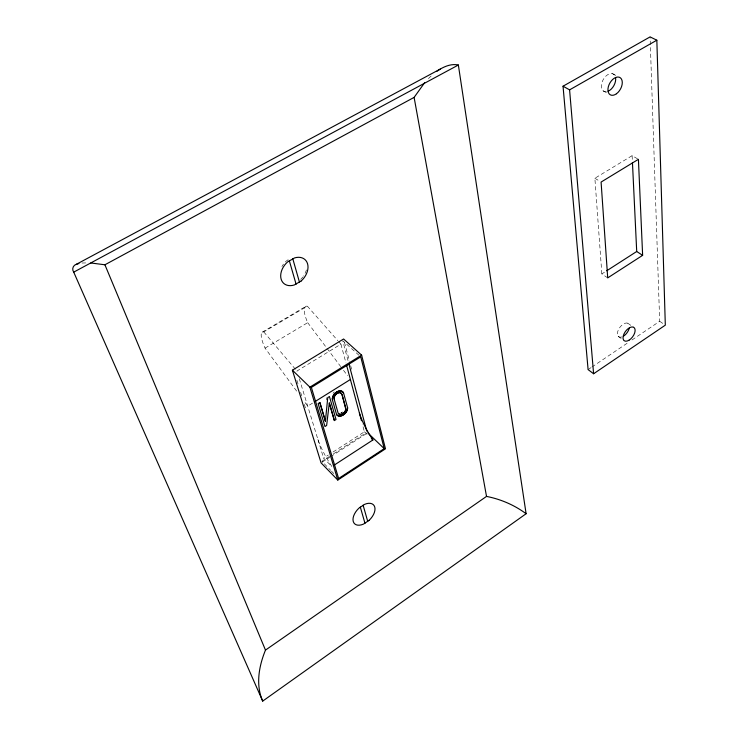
<?xml version="1.0" encoding="UTF-8"?>
<svg xmlns="http://www.w3.org/2000/svg" width="738" height="738" viewBox="0 0 738 738"><rect width="100%" height="100%" fill="white"/><g stroke="black" fill="none" stroke-linecap="round" stroke-linejoin="round"><path stroke-width="0.55" stroke-dasharray="3.69 2.77" d="M326.334 399.941L326.574 397.69M428.437 78.588L432.33 74.907M288.18 259.702L286.501 260.901A15.941 11.55 -48.4 0 0 281.898 266.566M588.094 369.6L590.963 367.662M591.913 367.026L628.186 342.543M632.005 339.969L659.68 321.288L650.086 36.9M299.287 378.705L317.921 439.47A39.686 9.917 57.4 0 0 331.916 466.601L323.595 458.104L328.345 455.042M333.087 451.979L364.397 431.785L362.34 424.064M329.591 456.361L321.897 461.324L323.493 462.966M333.428 453.879L366.094 432.791M322.045 462.256L329.766 457.274M330.725 456.647L366.408 433.603M607.706 277.894L601.857 273.918L605.723 271.427M312.552 403.114L307.7 406.149L303.641 400.623M338.631 341.574L340.919 344.166L296.934 371.029L297.608 373.216M601.857 273.918L594.874 178.255L632.115 155.663L637.512 158.799M265.071 348.124L307.7 322.681A25.599 7.362 58.8 0 1 307.331 306.141L263.77 331.897A25.959 6.531 58.7 0 0 265.071 348.124L298.226 393.253M262.211 332.165L305.615 306.51M82.029 263.032L87.804 262.866M612.522 73.68L617.245 76.18M603.186 90.894L608.795 93.957M594.874 178.255L599.311 180.976M659.68 321.288L663.434 323.862M627.77 323.207L633.425 327.183M618.195 336.325L623.804 340.338M359.019 355.319L342.727 340.679L348.299 361.62M364.397 431.785L367.496 434.765M324.286 463.778L330.661 470.318M331.454 471.139L333.844 473.584M307.331 306.141L337.866 340.707M263.77 331.897L295.458 369.286M307.7 322.681L326.297 347.413M326.989 348.336L340.762 366.657M343.511 370.319L347.644 375.817M296.916 380.319L298.272 384.701M300.634 392.358L301.98 396.74M304.342 404.406L305.698 408.778M317.921 439.47L323.595 458.104M340.919 344.166L345.956 362.93M344.48 342.331L349.489 361.223M350.661 365.67L351.841 370.116M632.115 155.663L632.392 161.373M621.848 336.943A8.183 4.493 -53.8 0 1 617.429 333.198A8.183 4.493 -53.8 0 1 622.973 324.314A8.183 4.493 -53.8 0 1 629.302 325.024M606.285 91.743A9.871 6.116 -61.1 0 1 603.121 79.787A9.871 6.116 -61.1 0 1 614.966 75.756M306.371 269.923A15.941 11.55 -48.4 0 1 303.41 276.196M302.801 277.018A15.941 11.55 -48.4 0 1 300.735 279.333M333.041 393.317A6.817 4.456 -46.2 0 1 334.259 392.007M342.635 411.924L340.845 413.059A4.834 3.118 -46 0 0 342.616 411.933"/><path stroke-width="1.11" d="M345.845 409.406L341.971 394.276C339.581 389.876 333.078 395.31 334.166 399.166L338.225 413.455C340.984 416.177 345.31 412.459 345.873 409.406A4.834 3.118 -46.1 0 1 342.801 413.612A4.834 3.118 -46.1 0 1 338.668 413.953M347.616 407.754A6.882 4.437 -46.1 0 1 343.179 414.977A6.882 4.437 -46.1 0 1 336.629 414.71L332.469 400.125C331.021 394.673 340.153 387.063 343.613 393.142L347.616 407.754C347.782 412.643 340.855 418.889 336.657 414.701M325.393 421.278L327.755 397.588L329.443 396.537L336.021 419.525L334.369 420.568L329.296 402.994L326.639 425.475L324.978 426.536L318.152 403.585L319.877 402.524L325.421 421.269L319.849 402.524M526.111 513.731C514.46 505.078 500.761 499.192 486.526 496.406L265.486 650.104C258.955 665.971 255.477 684.882 262.7 701.1L526.111 513.731L458.363 65.018C452.043 63.597 445.623 65.922 440.217 69.095L76.365 264.305C72.961 265.274 71.641 269.305 73.717 272.137L262.7 701.1M90.829 262.977L104.916 264.785L414.11 97.388L424.627 82.721M593.601 373.76L665.316 325.154L656.838 40.203L650.086 36.9L563.039 86.208L588.094 369.6L593.601 373.76L569.588 89.861L563.039 86.208M437.062 71.208L440.217 69.095M384.212 448.63L338.622 478.492L311.381 387.404L360.734 356.86L384.212 448.63L367.875 432.957M337.792 480.06L385.485 448.805L361.62 355.153L343.594 339L292.405 370.199L321.085 462.883L337.792 480.06L309.895 387.146L292.405 370.199M333.825 465.364L372.911 439.968A39.132 11.19 57.3 0 1 359.406 413.022L346.546 365.135M642.632 255.33L607.706 277.894L601.092 182.065L638.416 159.316L642.632 255.33L636.71 251.501L632.448 162.508M606.691 270.8L636.71 251.501M314.499 401.906L350.402 379.489M309.895 387.146L361.62 355.153M569.588 89.861L656.838 40.203M73.717 272.137L458.363 65.018M76.365 264.305L78.901 263.531M371.362 438.483L372.911 439.968M104.916 264.785L265.486 650.104M289.314 260.689L296.086 284.185M360.31 507.061L364.978 523.279M329.314 402.994L334.388 420.568M292.774 258.715L299.471 282.202M363.105 505.179L367.736 521.415M341.952 394.286L345.919 408.584M359.406 413.022L361.463 420.752M348.88 363.825L366.768 431.066M414.11 97.388L486.526 496.406M334.185 399.166L334.074 398.142A4.76 3.109 -46.2 0 1 337.118 393.382A4.76 3.109 -46.2 0 1 341.546 393.446M629.256 328.189A8.183 4.493 -53.8 0 1 623.407 336.205M615.566 77.536A9.871 6.116 -61.1 0 1 608.112 91.254M332.469 400.125A6.827 4.456 -46.2 0 1 336.722 391.97A6.827 4.456 -46.2 0 1 343.585 393.142M369.083 520.345L363.557 524.072A13.376 7.915 -44.8 0 1 353.253 521.498A13.376 7.915 -44.8 0 1 358.945 508.141L364.544 504.386A13.376 7.915 -44.8 0 1 374.747 507.043A13.376 7.915 -44.8 0 1 369.083 520.345M301.113 281.021L294.324 284.969A15.959 11.55 -48.4 0 1 281.123 279.139A15.959 11.55 -48.4 0 1 287.645 261.889L294.554 257.931A15.959 11.55 -48.4 0 1 307.589 263.863A15.959 11.55 -48.4 0 1 301.113 281.021M616.461 93.763A9.917 6.107 -61 0 0 620.538 77.933A9.917 6.107 -61 0 0 608.315 86.835A9.917 6.107 -61 0 0 616.461 93.763M628.97 340.236A8.21 4.483 -53.8 0 0 634.366 327.875A8.21 4.483 -53.8 0 0 623.878 334.166A8.21 4.483 -53.8 0 0 628.97 340.236"/></g></svg>
